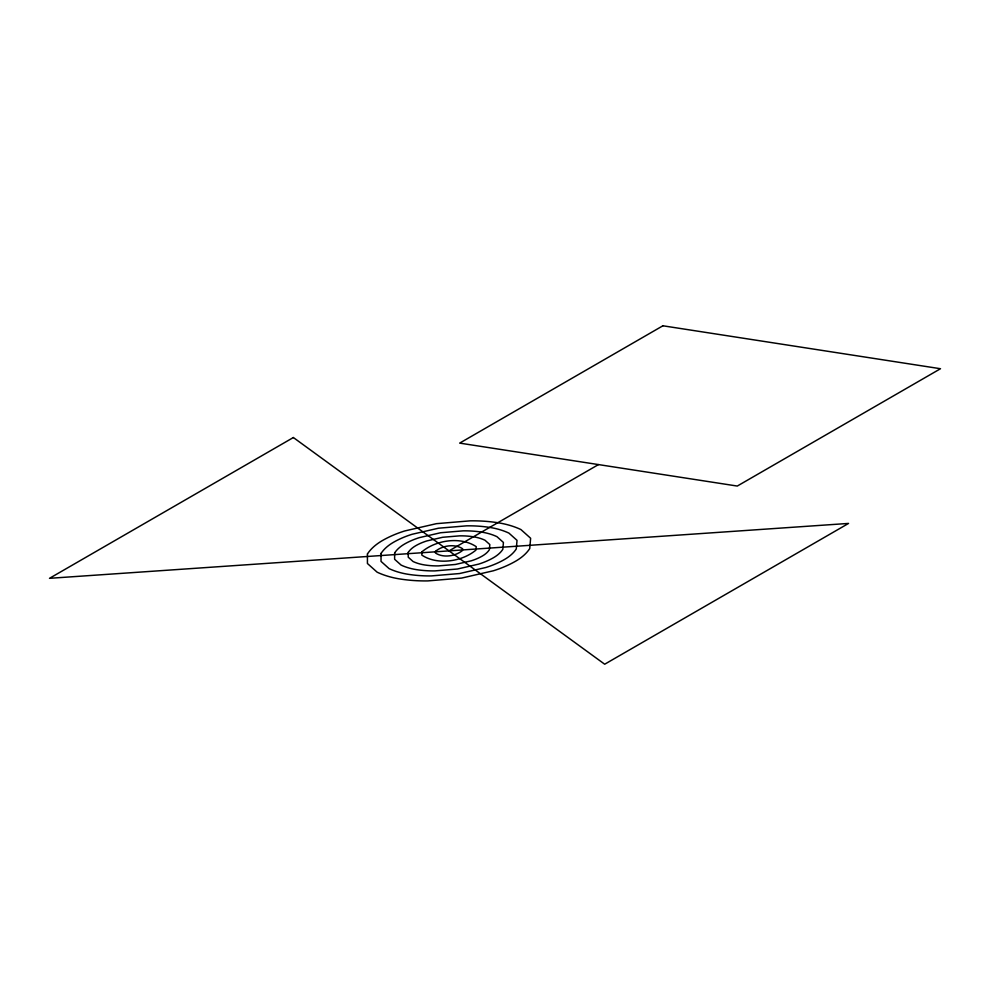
<?xml version="1.0" encoding="UTF-8"?>
<svg xmlns="http://www.w3.org/2000/svg" width="990" height="990" viewBox="0 0 990 990"><rect width="100%" height="100%" fill="white"/><g stroke="black" fill="none" stroke-linecap="round" stroke-linejoin="round"><path stroke-width="1.49" d="M449.027 550.873L598.48 464.582M367.439 553.955L367.426 563.496L377.128 572.183A61.64 35.591 0 0 0 400.257 579.026A96.537 55.737 0 0 0 427.853 580.907L461.649 578.073L493.379 570.772A96.537 55.737 0 0 0 515.654 561.182A61.64 35.591 0 0 0 529.737 548.571L530.628 538.251L520.926 529.563A61.64 35.591 0 0 0 497.797 522.72A96.537 55.737 0 0 0 470.2 520.839L436.404 523.673L404.675 530.974A96.537 55.737 0 0 0 382.4 540.565A65.451 37.781 0 0 0 367.439 553.955M381.039 553.447L381.026 561.392L389.12 568.631A51.369 29.651 0 0 0 408.387 574.336A80.438 46.443 0 0 0 431.38 575.908L459.546 573.544L485.991 567.456A80.438 46.443 0 0 0 504.554 559.461A51.369 29.651 0 0 0 516.285 548.955L517.028 540.354L508.934 533.115A51.369 29.651 0 0 0 489.666 527.41A80.438 46.443 0 0 0 466.674 525.839L438.508 528.202L412.063 534.291A80.438 46.443 0 0 0 393.513 542.285A54.537 31.482 0 0 0 381.039 553.447M394.639 552.927L394.626 559.288L401.099 565.08A41.085 23.723 0 0 0 416.518 569.646A64.35 37.15 0 0 0 434.907 570.896L457.442 569.003L478.591 564.139A64.35 37.15 0 0 0 493.441 557.741A41.085 23.723 0 0 0 502.833 549.339L503.427 542.458L496.955 536.667A41.085 23.723 0 0 0 481.548 532.1A64.35 37.15 0 0 0 463.147 530.85L440.612 532.744L419.463 537.607A64.35 37.15 0 0 0 404.613 544.005A43.634 25.195 0 0 0 394.639 552.927M408.239 552.42L408.226 557.184L413.078 561.528A30.814 17.795 0 0 0 424.648 564.956A48.263 27.869 0 0 0 438.446 565.896L455.338 564.473L471.203 560.823A48.263 27.869 0 0 0 482.34 556.021A30.814 17.795 0 0 0 489.382 549.722L489.827 544.562L484.976 540.218A30.814 17.795 0 0 0 473.418 536.79A48.263 27.869 0 0 0 459.62 535.85L442.716 537.273L426.851 540.924A48.263 27.869 0 0 0 415.713 545.725A32.72 18.897 0 0 0 408.239 552.42M421.839 551.9L421.827 555.081C437.233 565.439 461.934 561.763 475.93 550.106L476.227 546.666C460.721 536.271 435.81 539.983 421.839 551.9M435.427 551.38L435.427 552.977C443.124 558.162 455.487 556.318 462.479 550.49L462.627 548.769C454.868 543.572 442.419 545.428 435.427 551.38M293.362 437.531L49.5 578.321L848.554 523.425L604.692 664.216L293.362 437.531M662.904 325.784L459.682 443.112L737.278 486.053L940.5 368.726L662.904 325.784"/></g></svg>
